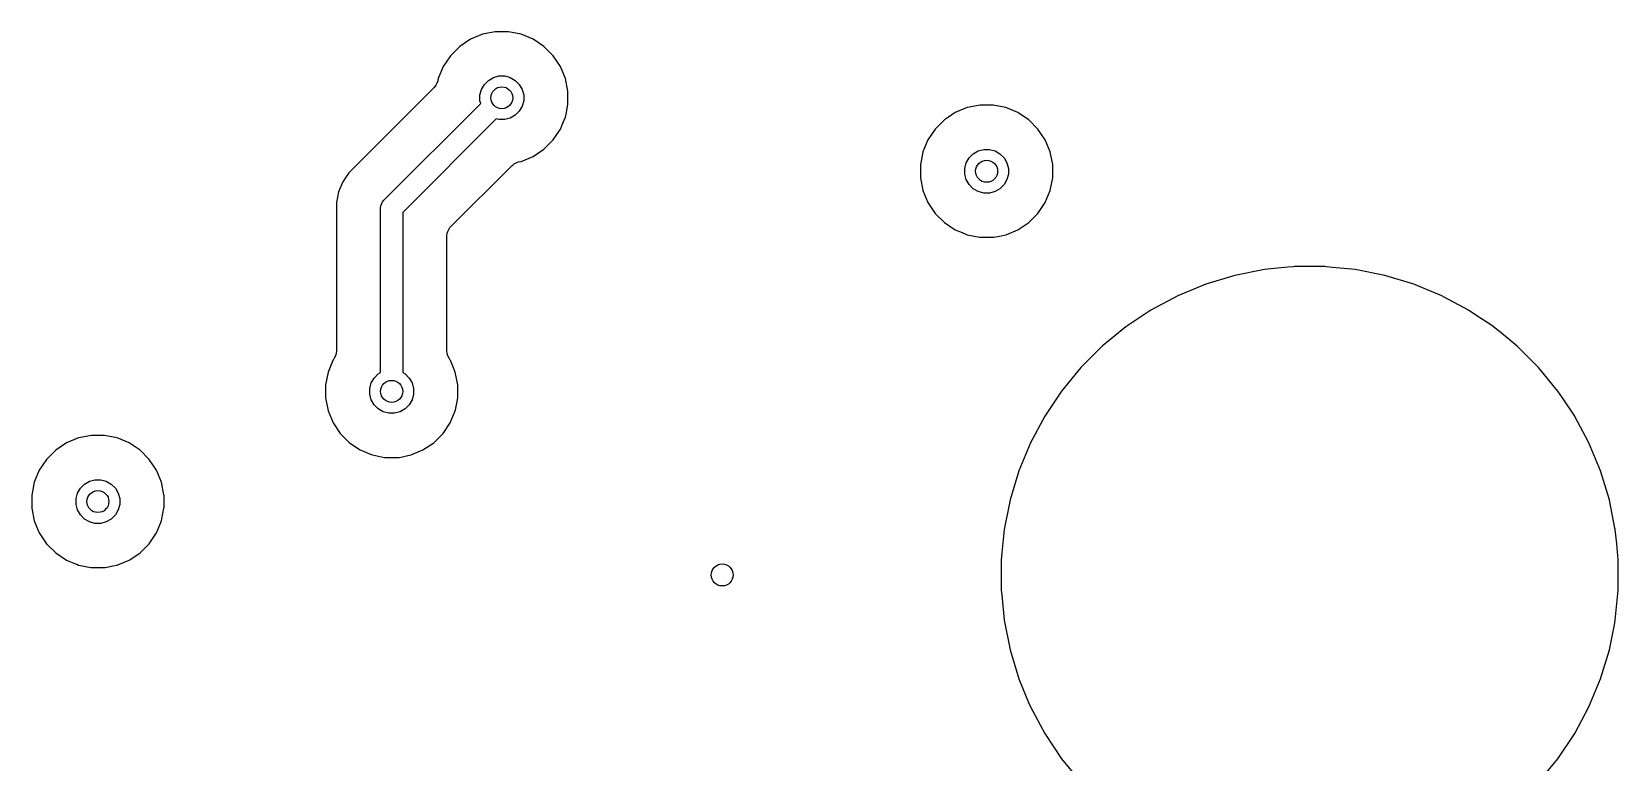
# Model space of a CAD drawing. Header units: inches. Extents: x 1.32 to 5.22, y -7.01 to -1.14.
# Drawn here: x 2.405 to 3.256, y -4.904 to -4.512 of the extents above; entities that cross this region are included whole.
import ezdxf

# ---------------------------------------------------------------- set-up
doc = ezdxf.new("R2010")
doc.units = ezdxf.units.IN
doc.header["$MEASUREMENT"] = 0
doc.layers.add('B.Cu', color=153, linetype='CONTINUOUS', true_color=0x4d7fc4)

msp = doc.modelspace()

# ---------------------------------------------------------------- linework, layer by layer
at = {"layer": 'B.Cu', "linetype": 'CONTINUOUS'}
for p, q in [((2.64714, -4.51315), (2.64069, -4.51583)), ((2.65399, -4.51179), (2.64714, -4.51315)), ((2.64714, -4.51315), (2.64714, -4.51315)), ((2.64714, -4.51315), (2.64714, -4.51315)), ((2.66097, -4.51179), (2.65399, -4.51179)), ((2.65399, -4.51179), (2.65399, -4.51179)), ((2.65399, -4.51179), (2.65399, -4.51179)), ((2.66782, -4.51315), (2.66097, -4.51179)), ((2.66097, -4.51179), (2.66097, -4.51179)), ((2.66097, -4.51179), (2.66097, -4.51179)), ((2.67427, -4.51583), (2.66782, -4.51315)), ((2.66782, -4.51315), (2.66782, -4.51315)), ((2.66782, -4.51315), (2.66782, -4.51315)), ((2.63488, -4.51971), (2.62994, -4.52464)), ((2.64069, -4.51583), (2.63488, -4.51971)), ((2.63488, -4.51971), (2.63488, -4.51971)), ((2.63488, -4.51971), (2.63488, -4.51971)), ((2.64069, -4.51583), (2.64069, -4.51583)), ((2.64069, -4.51583), (2.64069, -4.51583)), ((2.68008, -4.51971), (2.67427, -4.51583)), ((2.67427, -4.51583), (2.67427, -4.51583)), ((2.67427, -4.51583), (2.67427, -4.51583)), ((2.67427, -4.51583), (2.67427, -4.51583)), ((2.67427, -4.51583), (2.67427, -4.51583)), ((2.68502, -4.52464), (2.68008, -4.51971)), ((2.68008, -4.51971), (2.68008, -4.51971)), ((2.68008, -4.51971), (2.68008, -4.51971)), ((2.62606, -4.53045), (2.62339, -4.5369)), ((2.62994, -4.52464), (2.62606, -4.53045)), ((2.62606, -4.53045), (2.62606, -4.53045)), ((2.62606, -4.53045), (2.62606, -4.53045)), ((2.62994, -4.52464), (2.62994, -4.52464)), ((2.62994, -4.52464), (2.62994, -4.52464)), ((2.6889, -4.53045), (2.68502, -4.52464)), ((2.68502, -4.52464), (2.68502, -4.52464)), ((2.68502, -4.52464), (2.68502, -4.52464)), ((2.68924, -4.53127), (2.6889, -4.53045)), ((2.6889, -4.53045), (2.6889, -4.53045)), ((2.69157, -4.5369), (2.68924, -4.53127)), ((2.62209, -4.54053), (2.62122, -4.54172)), ((2.6227, -4.53937), (2.62209, -4.54053)), ((2.62316, -4.53806), (2.6227, -4.53937)), ((2.62339, -4.5369), (2.62316, -4.53806)), ((2.62339, -4.5369), (2.62339, -4.5369)), ((2.62339, -4.5369), (2.62339, -4.5369)), ((2.62339, -4.5369), (2.62339, -4.5369)), ((2.64657, -4.54272), (2.64811, -4.54005)), ((2.64811, -4.54005), (2.65029, -4.53787)), ((2.65029, -4.53787), (2.65296, -4.53633)), ((2.65296, -4.53633), (2.65594, -4.53553)), ((2.65594, -4.53553), (2.65902, -4.53553)), ((2.65902, -4.53553), (2.662, -4.53633)), ((2.662, -4.53633), (2.66467, -4.53787)), ((2.66467, -4.53787), (2.66685, -4.54005)), ((2.66685, -4.54005), (2.66839, -4.54272)), ((2.69292, -4.54367), (2.69157, -4.5369)), ((2.69157, -4.5369), (2.69157, -4.5369)), ((2.69157, -4.5369), (2.69157, -4.5369)), ((2.62122, -4.54172), (2.57547, -4.58746)), ((2.64577, -4.5457), (2.64657, -4.54272)), ((2.64577, -4.54879), (2.64577, -4.5457)), ((2.64615, -4.55022), (2.64577, -4.54879)), ((2.66839, -4.54272), (2.66919, -4.5457)), ((2.66919, -4.54879), (2.66839, -4.55176)), ((2.66919, -4.5457), (2.66919, -4.54879)), ((2.69293, -4.54375), (2.69292, -4.54367)), ((2.69293, -4.55074), (2.69293, -4.54375)), ((2.59425, -4.60212), (2.64615, -4.55022)), ((2.662, -4.55816), (2.65902, -4.55895)), ((2.66467, -4.55661), (2.662, -4.55816)), ((2.66685, -4.55443), (2.66467, -4.55661)), ((2.66839, -4.55176), (2.66685, -4.55443)), ((2.6902, -4.56089), (2.69157, -4.55759)), ((2.69157, -4.55759), (2.69189, -4.55598)), ((2.69189, -4.55598), (2.69292, -4.55082)), ((2.69292, -4.55082), (2.69293, -4.55074)), ((2.89695, -4.55759), (2.89472, -4.55908)), ((2.90053, -4.5552), (2.89695, -4.55759)), ((2.90698, -4.55252), (2.90053, -4.5552)), ((2.90053, -4.5552), (2.90053, -4.5552)), ((2.90053, -4.5552), (2.90053, -4.5552)), ((2.91383, -4.55116), (2.90698, -4.55252)), ((2.90698, -4.55252), (2.90698, -4.55252)), ((2.90698, -4.55252), (2.90698, -4.55252)), ((2.92081, -4.55116), (2.91383, -4.55116)), ((2.91383, -4.55116), (2.91383, -4.55116)), ((2.91383, -4.55116), (2.91383, -4.55116)), ((2.92766, -4.55252), (2.92081, -4.55116)), ((2.92081, -4.55116), (2.92081, -4.55116)), ((2.92081, -4.55116), (2.92081, -4.55116)), ((2.93412, -4.5552), (2.92766, -4.55252)), ((2.92766, -4.55252), (2.92766, -4.55252)), ((2.92766, -4.55252), (2.92766, -4.55252)), ((2.93956, -4.55883), (2.93412, -4.5552)), ((2.93412, -4.5552), (2.93412, -4.5552)), ((2.93412, -4.5552), (2.93412, -4.5552)), ((2.65451, -4.55857), (2.60433, -4.60875)), ((2.65594, -4.55895), (2.65451, -4.55857)), ((2.65902, -4.55895), (2.65594, -4.55895)), ((2.68502, -4.56984), (2.6889, -4.56404)), ((2.6889, -4.56404), (2.68892, -4.56398)), ((2.68892, -4.56398), (2.6902, -4.56089)), ((2.88978, -4.56401), (2.88591, -4.56982)), ((2.89472, -4.55908), (2.88978, -4.56401)), ((2.89472, -4.55908), (2.89472, -4.55908)), ((2.89472, -4.55908), (2.89472, -4.55908)), ((2.89472, -4.55908), (2.89472, -4.55908)), ((2.93992, -4.55907), (2.93956, -4.55883)), ((2.93992, -4.55908), (2.93992, -4.55907)), ((2.94486, -4.56401), (2.93992, -4.55908)), ((2.93992, -4.55908), (2.93992, -4.55908)), ((2.94874, -4.56982), (2.94486, -4.56401)), ((2.94486, -4.56401), (2.94486, -4.56401)), ((2.94486, -4.56401), (2.94486, -4.56401)), ((2.67427, -4.57866), (2.68008, -4.57478)), ((2.68008, -4.57478), (2.68502, -4.56984)), ((2.8859, -4.56982), (2.88323, -4.57627)), ((2.88591, -4.56982), (2.8859, -4.56982)), ((2.8859, -4.56982), (2.8859, -4.56982)), ((2.9128, -4.5757), (2.91578, -4.5749)), ((2.91578, -4.5749), (2.91886, -4.5749)), ((2.91886, -4.5749), (2.92184, -4.5757)), ((2.95141, -4.57627), (2.94874, -4.56982)), ((2.94874, -4.56982), (2.94874, -4.56982)), ((2.62969, -4.61682), (2.66298, -4.58353)), ((2.66298, -4.58353), (2.66353, -4.58312)), ((2.66353, -4.58312), (2.66409, -4.5827)), ((2.66409, -4.5827), (2.66523, -4.58208)), ((2.66523, -4.58208), (2.66584, -4.5818)), ((2.66584, -4.5818), (2.66622, -4.58165)), ((2.66622, -4.58165), (2.66782, -4.58133)), ((2.66782, -4.58133), (2.67427, -4.57866)), ((2.88323, -4.57627), (2.88187, -4.58312)), ((2.88187, -4.58312), (2.88187, -4.59011)), ((2.88323, -4.57627), (2.88323, -4.57627)), ((2.88323, -4.57627), (2.88323, -4.57627)), ((2.90561, -4.58507), (2.90641, -4.58209)), ((2.90641, -4.58209), (2.90795, -4.57942)), ((2.90795, -4.57942), (2.91013, -4.57724)), ((2.91013, -4.57724), (2.9128, -4.5757)), ((2.92184, -4.5757), (2.92451, -4.57724)), ((2.92451, -4.57724), (2.92669, -4.57942)), ((2.92669, -4.57942), (2.92823, -4.58209)), ((2.92823, -4.58209), (2.92903, -4.58507)), ((2.95276, -4.58304), (2.95141, -4.57627)), ((2.95141, -4.57627), (2.95141, -4.57627)), ((2.95278, -4.58312), (2.95276, -4.58304)), ((2.95278, -4.59011), (2.95278, -4.58312)), ((2.57224, -4.5923), (2.57001, -4.59768)), ((2.57388, -4.58984), (2.57224, -4.5923)), ((2.57224, -4.5923), (2.57224, -4.5923)), ((2.57441, -4.58905), (2.57388, -4.58984)), ((2.57388, -4.58984), (2.57388, -4.58984)), ((2.57547, -4.58746), (2.57441, -4.58905)), ((2.57547, -4.58746), (2.57547, -4.58746)), ((2.57547, -4.58746), (2.57547, -4.58746)), ((2.88187, -4.59011), (2.88323, -4.59695)), ((2.90561, -4.58816), (2.90561, -4.58507)), ((2.90641, -4.59113), (2.90561, -4.58816)), ((2.90795, -4.5938), (2.90641, -4.59113)), ((2.92823, -4.59113), (2.92669, -4.5938)), ((2.92903, -4.58816), (2.92823, -4.59113)), ((2.92903, -4.58507), (2.92903, -4.58816)), ((2.95143, -4.59688), (2.95276, -4.59019)), ((2.95276, -4.59019), (2.95278, -4.59011)), ((2.57001, -4.59768), (2.56888, -4.60339)), ((2.57001, -4.59768), (2.57001, -4.59768)), ((2.88323, -4.59695), (2.88323, -4.59695)), ((2.88323, -4.59695), (2.88323, -4.59696)), ((2.88323, -4.59696), (2.8859, -4.60341)), ((2.91013, -4.59598), (2.90795, -4.5938)), ((2.9128, -4.59753), (2.91013, -4.59598)), ((2.91578, -4.59832), (2.9128, -4.59753)), ((2.91886, -4.59832), (2.91578, -4.59832)), ((2.92184, -4.59753), (2.91886, -4.59832)), ((2.92451, -4.59598), (2.92184, -4.59753)), ((2.92669, -4.5938), (2.92451, -4.59598)), ((2.94874, -4.60341), (2.95141, -4.59696)), ((2.95141, -4.59696), (2.95143, -4.59688)), ((2.56888, -4.60339), (2.56888, -4.68295)), ((2.59252, -4.6063), (2.59263, -4.60515)), ((2.59252, -4.69461), (2.59252, -4.6063)), ((2.59263, -4.60515), (2.59336, -4.60339)), ((2.59336, -4.60339), (2.59351, -4.60302)), ((2.59351, -4.60302), (2.59425, -4.60212)), ((2.60433, -4.60875), (2.60433, -4.69461)), ((2.8859, -4.60341), (2.8859, -4.60341)), ((2.8859, -4.60341), (2.88591, -4.60341)), ((2.88591, -4.60341), (2.88978, -4.60921)), ((2.88978, -4.60921), (2.88978, -4.60921)), ((2.88978, -4.60921), (2.88979, -4.60921)), ((2.88979, -4.60921), (2.89472, -4.61415)), ((2.93992, -4.61415), (2.94486, -4.60921)), ((2.94486, -4.60921), (2.94874, -4.60341)), ((2.62846, -4.61889), (2.62969, -4.61682)), ((2.89472, -4.61415), (2.89472, -4.61415)), ((2.89472, -4.61415), (2.89472, -4.61415)), ((2.89472, -4.61415), (2.90053, -4.61803)), ((2.93412, -4.61803), (2.93992, -4.61415)), ((2.62797, -4.62126), (2.62817, -4.61989)), ((2.62797, -4.68299), (2.62797, -4.62126)), ((2.62817, -4.61989), (2.62846, -4.61889)), ((2.90053, -4.61803), (2.90053, -4.61803)), ((2.90053, -4.61803), (2.90424, -4.61957)), ((2.90424, -4.61957), (2.90698, -4.6207)), ((2.90698, -4.6207), (2.90698, -4.6207)), ((2.90698, -4.6207), (2.90698, -4.6207)), ((2.90698, -4.6207), (2.90698, -4.6207)), ((2.90698, -4.6207), (2.91353, -4.62201)), ((2.91353, -4.62201), (2.91364, -4.62204)), ((2.91364, -4.62204), (2.91383, -4.62207)), ((2.91383, -4.62207), (2.92081, -4.62207)), ((2.92081, -4.62207), (2.92098, -4.62207)), ((2.92098, -4.62207), (2.92129, -4.62197)), ((2.92129, -4.62197), (2.92418, -4.6214)), ((2.92418, -4.6214), (2.92766, -4.6207)), ((2.92766, -4.6207), (2.92779, -4.62065)), ((2.92766, -4.6207), (2.92766, -4.6207)), ((2.92766, -4.6207), (2.92766, -4.6207)), ((2.92766, -4.6207), (2.92766, -4.6207)), ((2.92766, -4.6207), (2.92766, -4.6207)), ((2.92779, -4.62065), (2.9281, -4.62052)), ((2.9281, -4.62052), (2.92811, -4.62052)), ((2.92811, -4.62052), (2.93412, -4.61803)), ((2.93412, -4.61803), (2.93412, -4.61803)), ((2.93412, -4.61803), (2.93412, -4.61803)), ((3.05032, -4.64254), (3.03477, -4.64725)), ((3.06626, -4.63937), (3.05032, -4.64254)), ((3.05032, -4.64254), (3.05032, -4.64254)), ((3.07874, -4.63814), (3.06626, -4.63937)), ((3.06626, -4.63937), (3.06626, -4.63937)), ((3.08165, -4.63785), (3.07874, -4.63814)), ((3.07874, -4.63814), (3.07874, -4.63814)), ((3.08243, -4.63778), (3.08165, -4.63785)), ((3.09868, -4.63778), (3.08243, -4.63778)), ((3.08243, -4.63778), (3.08243, -4.63778)), ((3.09959, -4.63787), (3.09868, -4.63778)), ((3.09868, -4.63778), (3.09868, -4.63778)), ((3.10267, -4.63817), (3.09959, -4.63787)), ((3.11485, -4.63937), (3.10267, -4.63817)), ((3.10267, -4.63817), (3.10267, -4.63817)), ((3.13078, -4.64254), (3.11485, -4.63937)), ((3.11485, -4.63937), (3.11485, -4.63937)), ((3.14633, -4.64725), (3.13078, -4.64254)), ((3.03477, -4.64725), (3.01979, -4.65346)), ((3.16132, -4.65346), (3.14633, -4.64725)), ((3.01976, -4.65347), (3.00543, -4.66113)), ((3.01979, -4.65346), (3.01976, -4.65347)), ((3.01976, -4.65347), (3.01976, -4.65347)), ((3.16134, -4.65347), (3.16132, -4.65346)), ((3.16263, -4.65416), (3.16134, -4.65347)), ((3.16134, -4.65347), (3.16134, -4.65347)), ((3.16134, -4.65347), (3.16134, -4.65347)), ((3.16134, -4.65347), (3.16134, -4.65347)), ((3.17567, -4.66113), (3.16263, -4.65416)), ((3.00543, -4.66113), (2.99192, -4.67016)), ((3.00543, -4.66113), (3.00543, -4.66113)), ((3.00543, -4.66113), (3.00543, -4.66113)), ((3.17912, -4.66344), (3.17567, -4.66113)), ((3.17567, -4.66113), (3.17567, -4.66113)), ((3.17567, -4.66113), (3.17567, -4.66113)), ((3.17567, -4.66113), (3.17567, -4.66113)), ((3.17567, -4.66113), (3.17567, -4.66113)), ((3.17567, -4.66113), (3.17567, -4.66113)), ((3.17567, -4.66113), (3.17567, -4.66113)), ((3.18918, -4.67016), (3.17912, -4.66344)), ((2.99192, -4.67016), (2.97936, -4.68047)), ((2.99192, -4.67016), (2.99192, -4.67016)), ((2.99192, -4.67016), (2.99192, -4.67016)), ((3.1892, -4.67017), (3.18918, -4.67016)), ((3.18918, -4.67016), (3.18918, -4.67016)), ((3.18918, -4.67016), (3.18918, -4.67016)), ((3.18923, -4.6702), (3.1892, -4.67017)), ((3.19222, -4.67265), (3.18923, -4.6702)), ((3.20174, -4.68047), (3.19222, -4.67265)), ((2.56831, -4.68558), (2.56769, -4.68691)), ((2.56868, -4.68432), (2.56831, -4.68558)), ((2.56888, -4.68295), (2.56868, -4.68432)), ((2.6282, -4.68445), (2.62797, -4.68299)), ((2.62859, -4.68569), (2.6282, -4.68445)), ((2.62919, -4.68695), (2.62859, -4.68569)), ((2.97936, -4.68047), (2.96787, -4.69196)), ((3.21323, -4.69196), (3.20174, -4.68047)), ((2.56433, -4.69438), (2.56297, -4.70123)), ((2.56694, -4.68809), (2.56433, -4.69438)), ((2.56433, -4.69438), (2.56433, -4.69438)), ((2.56433, -4.69438), (2.56433, -4.69438)), ((2.56698, -4.68799), (2.56694, -4.68809)), ((2.56701, -4.68793), (2.56698, -4.68799)), ((2.56769, -4.68691), (2.56701, -4.68793)), ((2.62984, -4.68793), (2.62919, -4.68695)), ((2.62987, -4.68797), (2.62984, -4.68793)), ((2.62984, -4.68793), (2.62984, -4.68793)), ((2.62993, -4.68815), (2.62987, -4.68797)), ((2.63116, -4.6911), (2.62993, -4.68815)), ((2.63252, -4.69438), (2.63116, -4.6911)), ((2.63386, -4.70115), (2.63252, -4.69438)), ((2.63252, -4.69438), (2.63252, -4.69438)), ((2.96787, -4.69196), (2.95756, -4.70452)), ((3.21325, -4.69198), (3.21323, -4.69196)), ((3.21323, -4.69196), (3.21323, -4.69196)), ((3.22354, -4.70452), (3.21325, -4.69198)), ((2.56297, -4.70123), (2.56297, -4.70822)), ((2.58672, -4.70318), (2.58751, -4.7002)), ((2.58751, -4.7002), (2.58905, -4.69753)), ((2.58905, -4.69753), (2.59124, -4.69535)), ((2.59124, -4.69535), (2.59252, -4.69461)), ((2.60433, -4.69461), (2.60562, -4.69535)), ((2.60562, -4.69535), (2.6078, -4.69753)), ((2.6078, -4.69753), (2.60934, -4.7002)), ((2.60934, -4.7002), (2.61014, -4.70318)), ((2.63388, -4.70123), (2.63386, -4.70115)), ((2.63388, -4.70822), (2.63388, -4.70123)), ((2.63388, -4.70123), (2.63388, -4.70123)), ((2.63388, -4.70123), (2.63388, -4.70123)), ((2.56297, -4.70822), (2.56433, -4.71506)), ((2.58672, -4.70627), (2.58672, -4.70318)), ((2.58751, -4.70924), (2.58672, -4.70627)), ((2.58905, -4.71191), (2.58751, -4.70924)), ((2.60934, -4.70924), (2.6078, -4.71191)), ((2.61014, -4.70627), (2.60934, -4.70924)), ((2.61014, -4.70318), (2.61014, -4.70627)), ((2.63262, -4.71456), (2.63351, -4.71009)), ((2.63351, -4.71009), (2.63388, -4.70822)), ((2.63351, -4.71009), (2.63351, -4.71009)), ((2.95756, -4.70452), (2.94853, -4.71803)), ((2.95756, -4.70452), (2.95756, -4.70452)), ((2.95756, -4.70452), (2.95756, -4.70452)), ((3.22601, -4.70822), (3.22354, -4.70452)), ((3.23257, -4.71803), (3.22601, -4.70822)), ((2.56433, -4.71506), (2.56433, -4.71507)), ((2.56433, -4.71507), (2.56433, -4.71507)), ((2.56433, -4.71507), (2.56701, -4.72152)), ((2.59124, -4.71409), (2.58905, -4.71191)), ((2.59391, -4.71564), (2.59124, -4.71409)), ((2.59688, -4.71643), (2.59391, -4.71564)), ((2.59997, -4.71643), (2.59688, -4.71643)), ((2.60295, -4.71564), (2.59997, -4.71643)), ((2.60562, -4.71409), (2.60295, -4.71564)), ((2.6078, -4.71191), (2.60562, -4.71409)), ((2.62984, -4.72152), (2.63252, -4.71507)), ((2.63252, -4.71507), (2.63261, -4.71461)), ((2.63252, -4.71507), (2.63252, -4.71507)), ((2.63252, -4.71507), (2.63252, -4.71507)), ((2.63261, -4.71461), (2.63262, -4.71456)), ((2.94853, -4.71803), (2.94087, -4.73236)), ((2.94853, -4.71803), (2.94853, -4.71803)), ((2.94853, -4.71803), (2.94853, -4.71803)), ((3.23258, -4.71805), (3.23257, -4.71803)), ((3.2326, -4.71809), (3.23258, -4.71805)), ((3.23834, -4.72882), (3.2326, -4.71809)), ((2.43745, -4.72833), (2.4306, -4.72969)), ((2.44444, -4.72833), (2.43745, -4.72833)), ((2.43745, -4.72833), (2.43745, -4.72833)), ((2.43745, -4.72833), (2.43745, -4.72833)), ((2.45129, -4.72969), (2.44444, -4.72833)), ((2.44444, -4.72833), (2.44444, -4.72833)), ((2.44444, -4.72833), (2.44444, -4.72833)), ((2.56701, -4.72152), (2.56701, -4.72152)), ((2.56701, -4.72152), (2.56701, -4.72152)), ((2.56701, -4.72152), (2.57089, -4.72732)), ((2.57089, -4.72732), (2.57089, -4.72732)), ((2.57089, -4.72732), (2.57089, -4.72732)), ((2.57089, -4.72732), (2.57583, -4.73226)), ((2.62102, -4.73226), (2.62596, -4.72732)), ((2.62596, -4.72732), (2.62984, -4.72152)), ((2.62984, -4.72152), (2.62984, -4.72152)), ((2.41834, -4.73624), (2.41341, -4.74118)), ((2.42415, -4.73236), (2.41834, -4.73624)), ((2.41834, -4.73624), (2.41834, -4.73624)), ((2.41834, -4.73624), (2.41834, -4.73624)), ((2.4306, -4.72969), (2.42415, -4.73236)), ((2.42415, -4.73236), (2.42415, -4.73236)), ((2.42415, -4.73236), (2.42415, -4.73236)), ((2.4306, -4.72969), (2.4306, -4.72969)), ((2.4306, -4.72969), (2.4306, -4.72969)), ((2.45774, -4.73236), (2.45129, -4.72969)), ((2.45129, -4.72969), (2.45129, -4.72969)), ((2.45129, -4.72969), (2.45129, -4.72969)), ((2.46354, -4.73624), (2.45774, -4.73236)), ((2.45774, -4.73236), (2.45774, -4.73236)), ((2.45774, -4.73236), (2.45774, -4.73236)), ((2.45774, -4.73236), (2.45774, -4.73236)), ((2.45774, -4.73236), (2.45774, -4.73236)), ((2.46848, -4.74118), (2.46354, -4.73624)), ((2.46354, -4.73624), (2.46354, -4.73624)), ((2.46354, -4.73624), (2.46354, -4.73624)), ((2.57583, -4.73226), (2.57583, -4.73226)), ((2.57583, -4.73226), (2.57583, -4.73226)), ((2.57583, -4.73226), (2.58163, -4.73614)), ((2.58163, -4.73614), (2.58163, -4.73614)), ((2.58163, -4.73614), (2.58377, -4.73703)), ((2.60921, -4.73863), (2.61522, -4.73614)), ((2.61522, -4.73614), (2.62102, -4.73226)), ((2.61522, -4.73614), (2.61522, -4.73614)), ((2.61522, -4.73614), (2.61522, -4.73614)), ((2.94086, -4.73238), (2.93466, -4.74737)), ((2.94087, -4.73236), (2.94086, -4.73238)), ((2.94087, -4.73236), (2.94087, -4.73236)), ((3.24023, -4.73236), (3.23834, -4.72882)), ((3.24645, -4.74737), (3.24023, -4.73236)), ((2.41341, -4.74118), (2.40953, -4.74699)), ((2.41341, -4.74118), (2.41341, -4.74118)), ((2.41341, -4.74118), (2.41341, -4.74118)), ((2.47236, -4.74699), (2.46848, -4.74118)), ((2.46848, -4.74118), (2.46848, -4.74118)), ((2.46848, -4.74118), (2.46848, -4.74118)), ((2.58377, -4.73703), (2.58647, -4.73815)), ((2.58647, -4.73815), (2.58647, -4.73815)), ((2.58647, -4.73815), (2.58707, -4.73839)), ((2.58707, -4.73839), (2.58808, -4.73881)), ((2.58808, -4.73881), (2.58808, -4.73881)), ((2.58808, -4.73881), (2.58808, -4.73881)), ((2.58808, -4.73881), (2.59463, -4.74012)), ((2.59463, -4.74012), (2.59474, -4.74015)), ((2.59474, -4.74015), (2.59493, -4.74018)), ((2.59493, -4.74018), (2.60192, -4.74018)), ((2.60192, -4.74018), (2.60208, -4.74018)), ((2.60208, -4.74018), (2.60239, -4.74008)), ((2.60239, -4.74008), (2.6042, -4.73972)), ((2.6042, -4.73972), (2.60645, -4.73928)), ((2.6042, -4.73972), (2.6042, -4.73972)), ((2.60645, -4.73928), (2.60877, -4.73881)), ((2.60877, -4.73881), (2.60889, -4.73876)), ((2.60877, -4.73881), (2.60877, -4.73881)), ((2.60877, -4.73881), (2.60877, -4.73881)), ((2.60877, -4.73881), (2.60877, -4.73881)), ((2.60877, -4.73881), (2.60877, -4.73881)), ((2.60889, -4.73876), (2.60921, -4.73863)), ((2.60921, -4.73863), (2.60921, -4.73863)), ((2.40685, -4.75344), (2.40549, -4.76029)), ((2.40953, -4.74699), (2.40685, -4.75344)), ((2.40685, -4.75344), (2.40685, -4.75344)), ((2.40685, -4.75344), (2.40685, -4.75344)), ((2.40953, -4.74699), (2.40953, -4.74699)), ((2.40953, -4.74699), (2.40953, -4.74699)), ((2.43375, -4.75441), (2.43642, -4.75287)), ((2.43642, -4.75287), (2.4394, -4.75207)), ((2.4394, -4.75207), (2.44249, -4.75207)), ((2.44249, -4.75207), (2.44546, -4.75287)), ((2.44546, -4.75287), (2.44813, -4.75441)), ((2.47504, -4.75344), (2.47236, -4.74699)), ((2.47236, -4.74699), (2.47236, -4.74699)), ((2.47638, -4.7602), (2.47504, -4.75344)), ((2.47504, -4.75344), (2.47504, -4.75344)), ((2.93466, -4.74737), (2.92994, -4.76292)), ((3.25116, -4.76292), (3.24645, -4.74737)), ((2.40549, -4.76029), (2.40549, -4.76727)), ((2.42923, -4.76224), (2.43003, -4.75926)), ((2.42923, -4.76532), (2.42923, -4.76224)), ((2.43003, -4.75926), (2.43157, -4.75659)), ((2.43157, -4.75659), (2.43375, -4.75441)), ((2.44813, -4.75441), (2.45032, -4.75659)), ((2.45032, -4.75659), (2.45186, -4.75926)), ((2.45186, -4.75926), (2.45265, -4.76224)), ((2.45265, -4.76224), (2.45265, -4.76532)), ((2.4764, -4.76028), (2.47638, -4.7602)), ((2.4764, -4.76029), (2.4764, -4.76028)), ((2.4764, -4.76727), (2.4764, -4.76029)), ((2.4764, -4.76029), (2.4764, -4.76029)), ((2.40549, -4.76727), (2.40685, -4.77412)), ((2.43003, -4.7683), (2.42923, -4.76532)), ((2.43157, -4.77097), (2.43003, -4.7683)), ((2.45186, -4.7683), (2.45032, -4.77097)), ((2.45265, -4.76532), (2.45186, -4.7683)), ((2.47523, -4.77312), (2.47639, -4.7673)), ((2.47639, -4.7673), (2.4764, -4.76727)), ((2.47639, -4.7673), (2.47639, -4.7673)), ((2.47639, -4.7673), (2.47639, -4.7673)), ((2.47639, -4.7673), (2.47639, -4.7673)), ((2.92994, -4.76292), (2.92677, -4.77885)), ((2.92994, -4.76292), (2.92994, -4.76292)), ((3.25117, -4.76294), (3.25116, -4.76292)), ((3.25116, -4.76292), (3.25116, -4.76292)), ((3.25116, -4.76292), (3.25116, -4.76292)), ((3.25118, -4.76299), (3.25117, -4.76294)), ((3.25417, -4.77804), (3.25118, -4.76299)), ((2.40685, -4.77412), (2.40685, -4.77412)), ((2.40685, -4.77412), (2.40685, -4.77412)), ((2.40685, -4.77412), (2.40953, -4.78057)), ((2.43375, -4.77315), (2.43157, -4.77097)), ((2.43642, -4.77469), (2.43375, -4.77315)), ((2.4394, -4.77549), (2.43642, -4.77469)), ((2.44249, -4.77549), (2.4394, -4.77549)), ((2.44546, -4.77469), (2.44249, -4.77549)), ((2.44813, -4.77315), (2.44546, -4.77469)), ((2.45032, -4.77097), (2.44813, -4.77315)), ((2.47236, -4.78057), (2.47504, -4.77412)), ((2.47504, -4.77412), (2.47523, -4.77312)), ((2.92677, -4.77886), (2.92554, -4.79132)), ((2.92677, -4.77885), (2.92677, -4.77886)), ((3.25429, -4.77864), (3.25417, -4.77804)), ((3.25431, -4.77873), (3.25429, -4.77864)), ((3.25432, -4.77878), (3.25431, -4.77873)), ((3.25433, -4.77884), (3.25432, -4.77878)), ((3.25433, -4.77886), (3.25433, -4.77884)), ((3.25433, -4.77884), (3.25433, -4.77884)), ((3.25433, -4.77884), (3.25433, -4.77884)), ((3.25507, -4.78638), (3.25433, -4.77886)), ((2.40953, -4.78057), (2.40953, -4.78057)), ((2.40953, -4.78057), (2.40953, -4.78057)), ((2.40953, -4.78057), (2.41341, -4.78638)), ((2.41341, -4.78638), (2.41341, -4.78638)), ((2.41341, -4.78638), (2.41834, -4.79132)), ((2.46354, -4.79132), (2.46848, -4.78638)), ((2.46848, -4.78638), (2.47236, -4.78057)), ((3.25593, -4.79503), (3.25507, -4.78638)), ((2.41834, -4.79132), (2.41834, -4.79132)), ((2.41834, -4.79132), (2.41835, -4.79132)), ((2.41835, -4.79132), (2.42415, -4.7952)), ((2.42415, -4.7952), (2.42415, -4.7952)), ((2.42415, -4.7952), (2.42629, -4.79608)), ((2.42629, -4.79608), (2.42899, -4.7972)), ((2.45173, -4.79769), (2.45774, -4.7952)), ((2.45774, -4.7952), (2.458, -4.79503)), ((2.45774, -4.7952), (2.45774, -4.7952)), ((2.45774, -4.7952), (2.45774, -4.7952)), ((2.458, -4.79503), (2.46354, -4.79132)), ((2.92554, -4.79132), (2.92518, -4.79503)), ((2.92518, -4.79503), (2.92518, -4.81127)), ((3.25593, -4.81127), (3.25593, -4.79503)), ((2.42899, -4.7972), (2.42899, -4.7972)), ((2.42899, -4.7972), (2.42959, -4.79745)), ((2.42959, -4.79745), (2.4306, -4.79787)), ((2.4306, -4.79787), (2.4306, -4.79787)), ((2.4306, -4.79787), (2.4306, -4.79787)), ((2.4306, -4.79787), (2.43715, -4.79917)), ((2.43715, -4.79917), (2.43726, -4.7992)), ((2.43726, -4.7992), (2.43745, -4.79923)), ((2.43745, -4.79923), (2.44444, -4.79923)), ((2.44444, -4.79923), (2.4446, -4.79923)), ((2.4446, -4.79923), (2.44491, -4.79914)), ((2.44491, -4.79914), (2.44672, -4.79878)), ((2.44672, -4.79878), (2.44897, -4.79833)), ((2.44672, -4.79878), (2.44672, -4.79878)), ((2.44897, -4.79833), (2.45129, -4.79787)), ((2.45129, -4.79787), (2.45141, -4.79782)), ((2.45129, -4.79787), (2.45129, -4.79787)), ((2.45129, -4.79787), (2.45129, -4.79787)), ((2.45129, -4.79787), (2.45129, -4.79787)), ((2.45129, -4.79787), (2.45129, -4.79787)), ((2.45141, -4.79782), (2.45173, -4.79769)), ((2.45173, -4.79769), (2.45173, -4.79769)), ((2.92518, -4.81127), (2.92542, -4.81378)), ((3.25433, -4.82744), (3.25593, -4.81127)), ((2.92542, -4.81378), (2.92677, -4.82744)), ((2.92677, -4.82744), (2.92677, -4.82744)), ((2.92677, -4.82744), (2.92994, -4.84338)), ((3.25116, -4.84338), (3.25385, -4.82988)), ((3.25385, -4.82988), (3.25433, -4.82744)), ((2.92994, -4.84338), (2.92994, -4.84338)), ((2.92994, -4.84338), (2.93466, -4.85893)), ((3.24645, -4.85893), (3.25116, -4.84338)), ((3.25116, -4.84338), (3.25116, -4.84338)), ((3.25116, -4.84338), (3.25116, -4.84338)), ((2.93466, -4.85893), (2.93661, -4.86365)), ((2.93661, -4.86365), (2.93988, -4.87155)), ((3.24023, -4.87394), (3.24645, -4.85893)), ((2.93988, -4.87155), (2.94086, -4.87392)), ((2.94086, -4.87392), (2.94087, -4.87394)), ((2.94087, -4.87394), (2.94087, -4.87394)), ((2.94087, -4.87394), (2.94087, -4.87394)), ((2.94087, -4.87394), (2.94087, -4.87394)), ((2.94087, -4.87394), (2.94853, -4.88827)), ((3.23257, -4.88827), (3.24023, -4.87394)), ((2.94853, -4.88827), (2.94853, -4.88827)), ((2.94853, -4.88827), (2.95756, -4.90178)), ((3.22354, -4.90178), (3.23257, -4.88827)), ((2.95756, -4.90178), (2.95756, -4.90178)), ((2.95756, -4.90178), (2.95756, -4.90178)), ((2.95756, -4.90178), (2.95756, -4.90178)), ((2.95756, -4.90178), (2.96787, -4.91434)), ((3.21323, -4.91434), (3.22354, -4.90178))]:
    msp.add_line(p, q, dxfattribs=at)
at = {"layer": 'B.Cu'}
for centre in [(2.65748, -4.54724), (2.91732, -4.58661), (2.59843, -4.70472), (2.44094, -4.76378), (2.77559, -4.80315)]:
    msp.add_circle(centre, 0.00591, dxfattribs=at)

doc.saveas('drawing.dxf')
